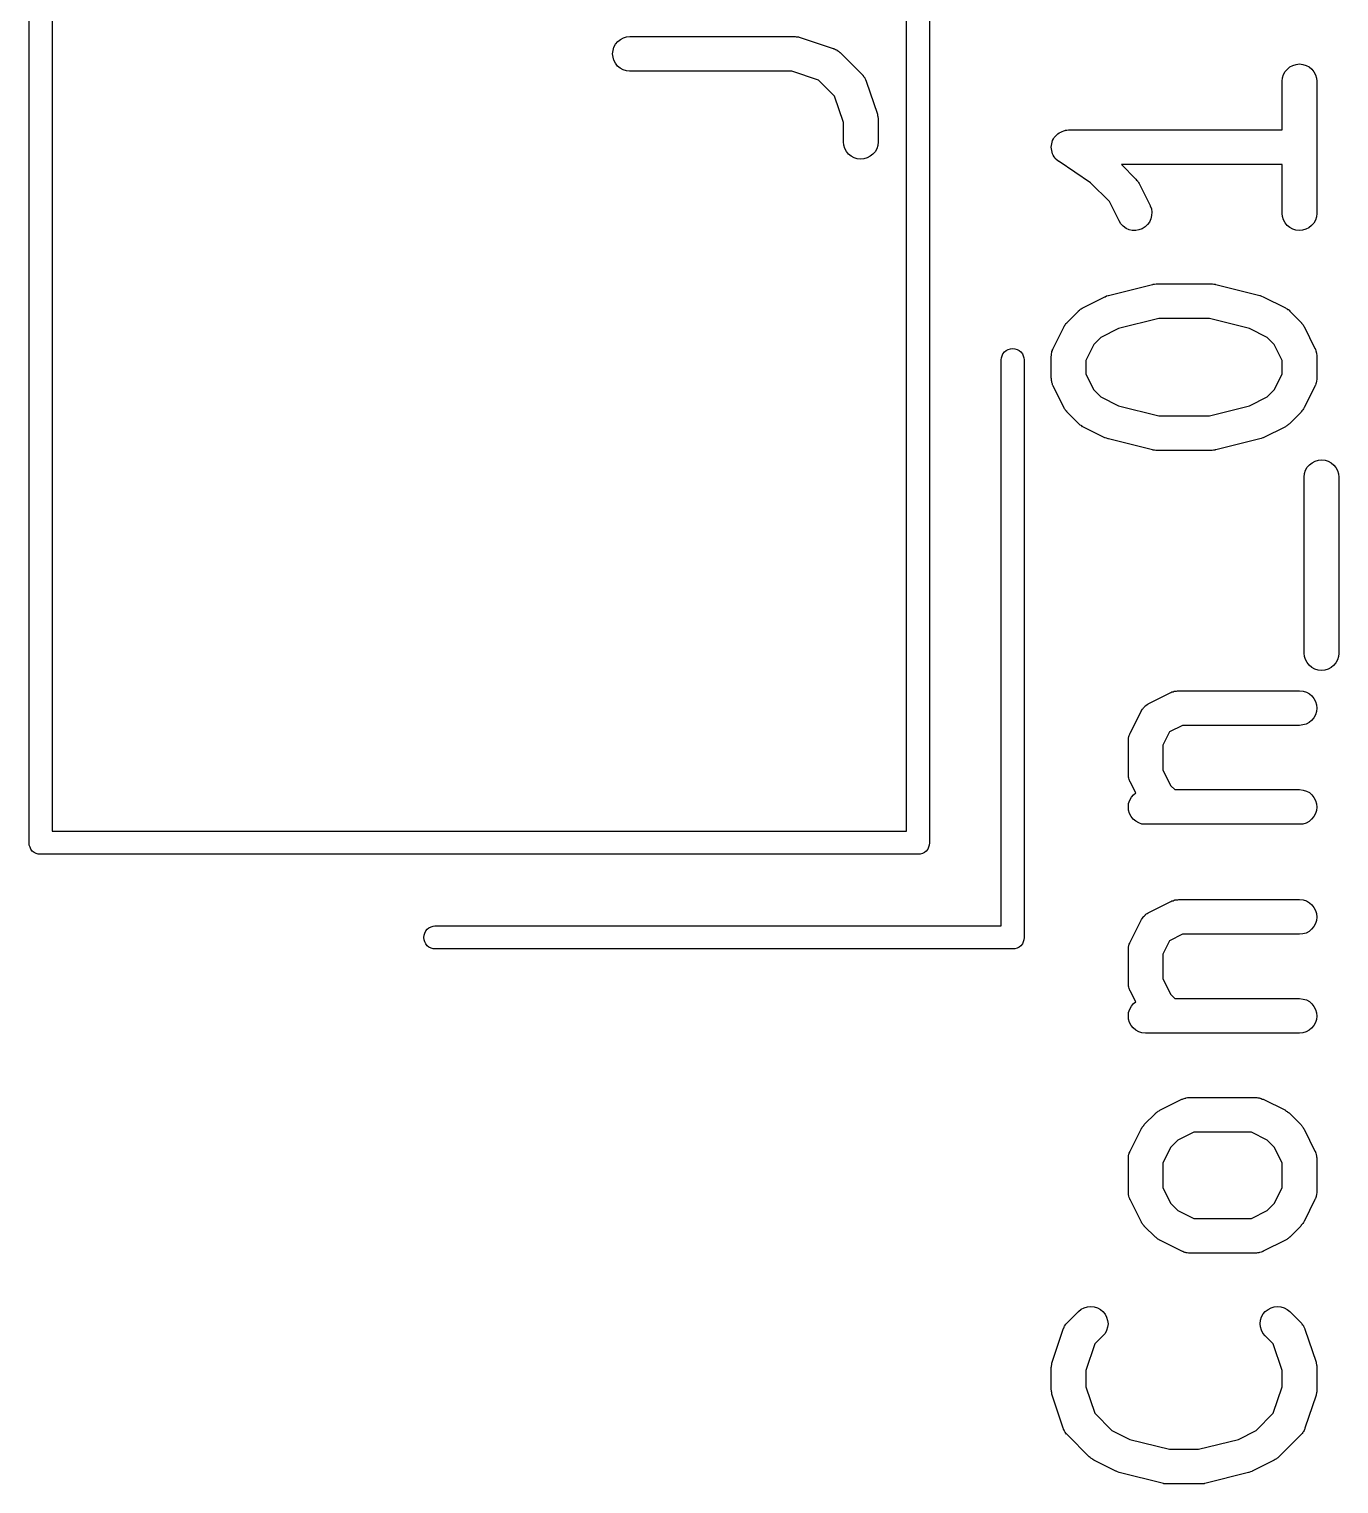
# Model space of a CAD drawing. Extents: x 118.6 to 187.3, y -130.9 to -41.9.
# Drawn here: x 141.86 to 147.53, y -125.93 to -119.63 of the extents above; entities that cross this region are included whole.
import ezdxf

# ---------------------------------------------------------------- set-up
doc = ezdxf.new("R2010")
doc.units = 0
doc.layers.add('BLACK', color=7, linetype='CONTINUOUS')

msp = doc.modelspace()

# ---------------------------------------------------------------- linework, layer by layer
at = {"layer": 'BLACK', "linetype": 'CONTINUOUS'}
for p, q in [((141.86, -123.148), (141.86, -115.652)), ((145.76, -115.652), (145.76, -123.148)), ((141.96, -115.7), (141.96, -123.1)), ((145.66, -123.1), (145.66, -115.7)), ((144.387, -119.733), (144.389, -119.718)), ((144.389, -119.718), (144.393, -119.704)), ((144.393, -119.704), (144.4, -119.691)), ((144.4, -119.691), (144.41, -119.68)), ((144.41, -119.68), (144.421, -119.671)), ((144.421, -119.671), (144.434, -119.664)), ((144.434, -119.664), (144.448, -119.66)), ((144.448, -119.66), (144.462, -119.658)), ((144.462, -119.658), (145.177, -119.658)), ((145.177, -119.658), (145.178, -119.658)), ((145.178, -119.658), (145.182, -119.659)), ((145.182, -119.659), (145.186, -119.659)), ((145.186, -119.659), (145.189, -119.66)), ((145.189, -119.66), (145.192, -119.66)), ((145.192, -119.66), (145.196, -119.661)), ((145.196, -119.661), (145.2, -119.662)), ((145.2, -119.662), (145.343, -119.71)), ((145.343, -119.71), (145.344, -119.71)), ((145.344, -119.71), (145.346, -119.711)), ((145.346, -119.711), (145.348, -119.712)), ((145.348, -119.712), (145.353, -119.714)), ((145.353, -119.714), (145.358, -119.716)), ((145.358, -119.716), (145.359, -119.718)), ((145.359, -119.718), (145.361, -119.719)), ((145.361, -119.719), (145.365, -119.722)), ((144.389, -119.747), (144.387, -119.733)), ((144.393, -119.761), (144.389, -119.747)), ((144.4, -119.774), (144.393, -119.761)), ((144.409, -119.786), (144.4, -119.774)), ((145.365, -119.722), (145.369, -119.725)), ((145.369, -119.725), (145.371, -119.727)), ((145.371, -119.727), (145.373, -119.728)), ((145.373, -119.728), (145.468, -119.823)), ((147.334, -119.783), (147.348, -119.779)), ((147.348, -119.779), (147.363, -119.777)), ((147.363, -119.777), (147.377, -119.779)), ((147.377, -119.779), (147.391, -119.783)), ((144.42, -119.795), (144.409, -119.786)), ((144.433, -119.802), (144.42, -119.795)), ((144.447, -119.807), (144.433, -119.802)), ((144.461, -119.808), (144.447, -119.807)), ((144.462, -119.808), (144.461, -119.808)), ((145.164, -119.808), (144.462, -119.808)), ((145.279, -119.847), (145.164, -119.808)), ((145.468, -119.823), (145.469, -119.824)), ((145.469, -119.824), (145.47, -119.826)), ((145.47, -119.826), (145.472, -119.827)), ((145.472, -119.827), (145.474, -119.831)), ((145.474, -119.831), (145.478, -119.835)), ((145.478, -119.835), (145.479, -119.837)), ((145.479, -119.837), (145.48, -119.839)), ((145.48, -119.839), (145.482, -119.844)), ((145.482, -119.844), (145.484, -119.848)), ((147.287, -119.851), (147.289, -119.837)), ((147.289, -119.837), (147.293, -119.823)), ((147.293, -119.823), (147.3, -119.81)), ((147.3, -119.81), (147.31, -119.799)), ((147.31, -119.799), (147.321, -119.79)), ((147.321, -119.79), (147.334, -119.783)), ((147.391, -119.783), (147.404, -119.79)), ((147.404, -119.79), (147.416, -119.8)), ((147.416, -119.8), (147.425, -119.811)), ((147.425, -119.811), (147.432, -119.824)), ((147.432, -119.824), (147.436, -119.838)), ((147.436, -119.838), (147.437, -119.852)), ((145.349, -119.917), (145.279, -119.847)), ((145.484, -119.848), (145.485, -119.85)), ((145.485, -119.85), (145.486, -119.852)), ((145.486, -119.852), (145.534, -119.995)), ((147.287, -119.852), (147.287, -119.851)), ((147.287, -120.063), (147.287, -119.852)), ((147.437, -119.852), (147.437, -120.424)), ((145.387, -120.031), (145.349, -119.917)), ((145.387, -120.114), (145.387, -120.031)), ((145.534, -119.995), (145.534, -119.996)), ((145.534, -119.996), (145.535, -120)), ((145.535, -120), (145.536, -120.004)), ((145.536, -120.004), (145.536, -120.008)), ((145.536, -120.008), (145.537, -120.011)), ((145.537, -120.011), (145.537, -120.015)), ((145.537, -120.015), (145.537, -120.019)), ((145.537, -120.019), (145.537, -120.114)), ((146.297, -120.102), (146.3, -120.096)), ((146.3, -120.096), (146.305, -120.09)), ((146.3, -120.096), (146.3, -120.096)), ((146.3, -120.096), (146.3, -120.096)), ((146.305, -120.09), (146.31, -120.085)), ((146.31, -120.085), (146.315, -120.08)), ((146.31, -120.085), (146.31, -120.085)), ((146.31, -120.085), (146.31, -120.085)), ((146.315, -120.08), (146.321, -120.076)), ((146.321, -120.076), (146.328, -120.072)), ((146.321, -120.076), (146.321, -120.076)), ((146.321, -120.076), (146.321, -120.076)), ((146.328, -120.072), (146.334, -120.069)), ((146.334, -120.069), (146.341, -120.067)), ((146.334, -120.069), (146.334, -120.069)), ((146.334, -120.069), (146.334, -120.069)), ((146.341, -120.067), (146.348, -120.065)), ((146.348, -120.065), (146.348, -120.064)), ((146.348, -120.064), (146.355, -120.064)), ((146.348, -120.065), (146.348, -120.065)), ((146.355, -120.064), (146.362, -120.063)), ((146.362, -120.063), (147.287, -120.063)), ((145.389, -120.129), (145.387, -120.114)), ((145.393, -120.143), (145.389, -120.129)), ((145.4, -120.156), (145.393, -120.143)), ((145.409, -120.167), (145.4, -120.156)), ((145.524, -120.157), (145.515, -120.168)), ((145.531, -120.144), (145.524, -120.157)), ((145.536, -120.13), (145.531, -120.144)), ((145.537, -120.115), (145.536, -120.13)), ((145.537, -120.114), (145.537, -120.115)), ((146.287, -120.137), (146.288, -120.13)), ((146.287, -120.138), (146.287, -120.137)), ((146.288, -120.145), (146.287, -120.138)), ((146.287, -120.138), (146.287, -120.138)), ((146.288, -120.13), (146.289, -120.123)), ((146.289, -120.152), (146.288, -120.145)), ((146.289, -120.123), (146.291, -120.116)), ((146.289, -120.123), (146.289, -120.123)), ((146.289, -120.123), (146.289, -120.123)), ((146.291, -120.159), (146.289, -120.152)), ((146.289, -120.152), (146.289, -120.152)), ((146.289, -120.152), (146.289, -120.152)), ((146.291, -120.116), (146.293, -120.109)), ((146.293, -120.166), (146.291, -120.159)), ((146.293, -120.109), (146.297, -120.102)), ((146.293, -120.109), (146.293, -120.109)), ((146.293, -120.109), (146.293, -120.109)), ((145.42, -120.176), (145.409, -120.167)), ((145.433, -120.183), (145.42, -120.176)), ((145.447, -120.188), (145.433, -120.183)), ((145.462, -120.189), (145.447, -120.188)), ((145.476, -120.188), (145.462, -120.189)), ((145.49, -120.184), (145.476, -120.188)), ((145.503, -120.177), (145.49, -120.184)), ((145.515, -120.168), (145.503, -120.177)), ((146.296, -120.172), (146.293, -120.166)), ((146.293, -120.166), (146.293, -120.166)), ((146.293, -120.166), (146.293, -120.166)), ((146.3, -120.179), (146.296, -120.172)), ((146.304, -120.185), (146.3, -120.179)), ((146.3, -120.179), (146.3, -120.179)), ((146.3, -120.179), (146.3, -120.179)), ((146.309, -120.19), (146.304, -120.185)), ((146.309, -120.191), (146.309, -120.19)), ((146.314, -120.195), (146.309, -120.191)), ((146.309, -120.191), (146.309, -120.191)), ((146.32, -120.2), (146.314, -120.195)), ((146.321, -120.2), (146.32, -120.2)), ((146.32, -120.2), (146.32, -120.2)), ((146.32, -120.2), (146.32, -120.2)), ((146.32, -120.2), (146.32, -120.2)), ((146.457, -120.292), (146.321, -120.2)), ((147.287, -120.213), (146.591, -120.213)), ((146.591, -120.213), (146.654, -120.276)), ((147.287, -120.424), (147.287, -120.213)), ((146.654, -120.276), (146.654, -120.276)), ((146.654, -120.276), (146.657, -120.28)), ((146.657, -120.28), (146.66, -120.283)), ((146.66, -120.283), (146.661, -120.285)), ((146.661, -120.285), (146.663, -120.288)), ((146.539, -120.373), (146.457, -120.292)), ((146.663, -120.288), (146.665, -120.291)), ((146.665, -120.291), (146.668, -120.295)), ((146.668, -120.295), (146.715, -120.39)), ((146.581, -120.457), (146.539, -120.373)), ((146.715, -120.39), (146.716, -120.391)), ((146.716, -120.391), (146.721, -120.405)), ((146.721, -120.405), (146.723, -120.419)), ((146.589, -120.47), (146.581, -120.457)), ((146.599, -120.48), (146.589, -120.47)), ((146.704, -120.473), (146.694, -120.483)), ((146.713, -120.462), (146.704, -120.473)), ((146.719, -120.448), (146.713, -120.462)), ((146.722, -120.434), (146.719, -120.448)), ((146.723, -120.419), (146.722, -120.434)), ((147.289, -120.438), (147.287, -120.424)), ((147.293, -120.452), (147.289, -120.438)), ((147.3, -120.465), (147.293, -120.452)), ((147.309, -120.477), (147.3, -120.465)), ((147.424, -120.466), (147.415, -120.477)), ((147.431, -120.453), (147.424, -120.466)), ((147.436, -120.439), (147.431, -120.453)), ((147.437, -120.425), (147.436, -120.439)), ((147.437, -120.424), (147.437, -120.425)), ((146.611, -120.489), (146.599, -120.48)), ((146.624, -120.495), (146.611, -120.489)), ((146.638, -120.498), (146.624, -120.495)), ((146.653, -120.499), (146.638, -120.498)), ((146.667, -120.496), (146.653, -120.499)), ((146.681, -120.491), (146.667, -120.496)), ((146.694, -120.483), (146.681, -120.491)), ((147.32, -120.486), (147.309, -120.477)), ((147.333, -120.493), (147.32, -120.486)), ((147.347, -120.497), (147.333, -120.493)), ((147.362, -120.499), (147.347, -120.497)), ((147.376, -120.497), (147.362, -120.499)), ((147.39, -120.493), (147.376, -120.497)), ((147.403, -120.487), (147.39, -120.493)), ((147.415, -120.477), (147.403, -120.487)), ((146.424, -120.833), (146.519, -120.785)), ((146.519, -120.785), (146.52, -120.785)), ((146.52, -120.785), (146.521, -120.785)), ((146.521, -120.785), (146.527, -120.782)), ((146.521, -120.785), (146.521, -120.785)), ((146.527, -120.782), (146.534, -120.78)), ((146.534, -120.78), (146.534, -120.78)), ((146.534, -120.78), (146.535, -120.78)), ((146.535, -120.78), (146.725, -120.732)), ((146.725, -120.732), (146.726, -120.732)), ((146.726, -120.732), (146.727, -120.732)), ((146.727, -120.732), (146.729, -120.731)), ((146.729, -120.731), (146.735, -120.731)), ((146.735, -120.731), (146.741, -120.73)), ((146.741, -120.73), (146.742, -120.73)), ((146.742, -120.73), (146.743, -120.73)), ((146.743, -120.73), (146.981, -120.73)), ((146.981, -120.73), (146.982, -120.73)), ((146.982, -120.73), (146.984, -120.73)), ((146.984, -120.73), (146.985, -120.73)), ((146.985, -120.73), (146.991, -120.731)), ((146.991, -120.731), (146.997, -120.731)), ((146.997, -120.731), (146.998, -120.732)), ((146.998, -120.732), (147, -120.732)), ((147, -120.732), (147.19, -120.78)), ((147.19, -120.78), (147.191, -120.78)), ((147.191, -120.78), (147.191, -120.78)), ((147.191, -120.78), (147.192, -120.78)), ((147.192, -120.78), (147.198, -120.783)), ((147.198, -120.783), (147.205, -120.785)), ((147.205, -120.785), (147.205, -120.785)), ((147.205, -120.785), (147.205, -120.785)), ((147.205, -120.785), (147.301, -120.833)), ((146.357, -120.895), (146.405, -120.847)), ((146.405, -120.846), (146.409, -120.844)), ((146.405, -120.847), (146.405, -120.846)), ((146.409, -120.844), (146.412, -120.841)), ((146.412, -120.841), (146.414, -120.839)), ((146.414, -120.839), (146.417, -120.837)), ((146.417, -120.837), (146.421, -120.835)), ((146.421, -120.835), (146.424, -120.833)), ((147.301, -120.833), (147.302, -120.833)), ((147.302, -120.833), (147.305, -120.836)), ((147.305, -120.836), (147.309, -120.838)), ((147.309, -120.838), (147.311, -120.84)), ((147.311, -120.84), (147.314, -120.841)), ((147.314, -120.841), (147.317, -120.844)), ((147.317, -120.844), (147.32, -120.847)), ((147.32, -120.847), (147.368, -120.895)), ((146.295, -121.009), (146.343, -120.914)), ((146.343, -120.913), (146.346, -120.91)), ((146.343, -120.914), (146.343, -120.913)), ((146.346, -120.91), (146.348, -120.906)), ((146.348, -120.906), (146.35, -120.903)), ((146.35, -120.903), (146.351, -120.901)), ((146.351, -120.901), (146.354, -120.898)), ((146.354, -120.898), (146.357, -120.895)), ((146.753, -120.88), (146.579, -120.923)), ((146.972, -120.88), (146.753, -120.88)), ((147.146, -120.923), (146.972, -120.88)), ((147.368, -120.895), (147.369, -120.895)), ((147.369, -120.895), (147.371, -120.899)), ((147.371, -120.899), (147.374, -120.902)), ((147.374, -120.902), (147.376, -120.904)), ((147.376, -120.904), (147.378, -120.907)), ((147.378, -120.907), (147.38, -120.911)), ((147.38, -120.911), (147.382, -120.914)), ((147.382, -120.914), (147.429, -121.009)), ((146.502, -120.962), (146.472, -120.992)), ((146.579, -120.923), (146.502, -120.962)), ((147.223, -120.962), (147.146, -120.923)), ((147.253, -120.992), (147.223, -120.962)), ((146.071, -121.05), (146.074, -121.041)), ((146.074, -121.041), (146.078, -121.032)), ((146.078, -121.032), (146.084, -121.024)), ((146.084, -121.024), (146.092, -121.018)), ((146.092, -121.018), (146.101, -121.014)), ((146.101, -121.014), (146.11, -121.011)), ((146.11, -121.011), (146.12, -121.01)), ((146.12, -121.01), (146.13, -121.011)), ((146.13, -121.011), (146.139, -121.014)), ((146.139, -121.014), (146.148, -121.018)), ((146.148, -121.018), (146.156, -121.024)), ((146.156, -121.024), (146.162, -121.032)), ((146.162, -121.032), (146.166, -121.041)), ((146.166, -121.041), (146.169, -121.05)), ((146.287, -121.042), (146.288, -121.04)), ((146.287, -121.043), (146.287, -121.042)), ((146.288, -121.032), (146.289, -121.027)), ((146.288, -121.037), (146.288, -121.032)), ((146.288, -121.04), (146.288, -121.037)), ((146.289, -121.027), (146.29, -121.025)), ((146.29, -121.023), (146.292, -121.018)), ((146.29, -121.025), (146.29, -121.023)), ((146.292, -121.018), (146.293, -121.013)), ((146.293, -121.013), (146.295, -121.011)), ((146.295, -121.011), (146.295, -121.009)), ((146.472, -120.992), (146.437, -121.061)), ((147.287, -121.061), (147.253, -120.992)), ((147.429, -121.009), (147.43, -121.01)), ((147.43, -121.01), (147.431, -121.012)), ((147.431, -121.012), (147.432, -121.014)), ((147.432, -121.014), (147.433, -121.019)), ((147.433, -121.019), (147.435, -121.024)), ((147.435, -121.024), (147.435, -121.026)), ((147.435, -121.026), (147.436, -121.028)), ((147.436, -121.028), (147.436, -121.033)), ((147.436, -121.033), (147.437, -121.038)), ((147.437, -121.038), (147.437, -121.041)), ((147.437, -121.041), (147.437, -121.043)), ((146.07, -121.058), (146.071, -121.05)), ((146.07, -123.51), (146.07, -121.058)), ((146.169, -121.05), (146.17, -121.058)), ((146.17, -121.058), (146.17, -123.558)), ((146.287, -121.138), (146.287, -121.043)), ((146.437, -121.061), (146.437, -121.12)), ((147.287, -121.12), (147.287, -121.061)), ((147.437, -121.043), (147.437, -121.138)), ((146.288, -121.14), (146.287, -121.138)), ((146.288, -121.142), (146.288, -121.14)), ((146.288, -121.148), (146.288, -121.142)), ((146.289, -121.153), (146.288, -121.148)), ((146.289, -121.155), (146.289, -121.153)), ((146.29, -121.157), (146.289, -121.155)), ((146.292, -121.162), (146.29, -121.157)), ((146.293, -121.167), (146.292, -121.162)), ((146.294, -121.169), (146.293, -121.167)), ((146.437, -121.12), (146.472, -121.189)), ((147.253, -121.189), (147.287, -121.12)), ((147.431, -121.168), (147.43, -121.17)), ((147.433, -121.163), (147.431, -121.168)), ((147.435, -121.158), (147.433, -121.163)), ((147.436, -121.154), (147.435, -121.156)), ((147.435, -121.156), (147.435, -121.158)), ((147.437, -121.144), (147.436, -121.149)), ((147.436, -121.149), (147.436, -121.154)), ((147.437, -121.138), (147.437, -121.139)), ((147.437, -121.139), (147.437, -121.141)), ((147.437, -121.141), (147.437, -121.144)), ((146.295, -121.171), (146.294, -121.169)), ((146.295, -121.172), (146.295, -121.171)), ((146.343, -121.267), (146.295, -121.172)), ((146.472, -121.189), (146.502, -121.219)), ((146.502, -121.219), (146.579, -121.258)), ((147.146, -121.258), (147.223, -121.219)), ((147.223, -121.219), (147.253, -121.189)), ((147.429, -121.172), (147.382, -121.267)), ((147.43, -121.17), (147.429, -121.172)), ((146.345, -121.27), (146.343, -121.267)), ((146.347, -121.274), (146.345, -121.27)), ((146.349, -121.277), (146.347, -121.274)), ((146.351, -121.279), (146.349, -121.277)), ((146.354, -121.282), (146.351, -121.279)), ((146.356, -121.286), (146.354, -121.282)), ((146.357, -121.286), (146.356, -121.286)), ((146.405, -121.334), (146.357, -121.286)), ((146.579, -121.258), (146.753, -121.301)), ((146.972, -121.301), (147.146, -121.258)), ((147.368, -121.286), (147.32, -121.334)), ((147.37, -121.283), (147.368, -121.286)), ((147.373, -121.28), (147.37, -121.283)), ((147.375, -121.277), (147.373, -121.28)), ((147.377, -121.275), (147.375, -121.277)), ((147.379, -121.271), (147.377, -121.275)), ((147.381, -121.268), (147.379, -121.271)), ((147.382, -121.267), (147.381, -121.268)), ((146.408, -121.337), (146.405, -121.334)), ((146.411, -121.34), (146.408, -121.337)), ((146.413, -121.341), (146.411, -121.34)), ((146.416, -121.343), (146.413, -121.341)), ((146.42, -121.345), (146.416, -121.343)), ((146.423, -121.348), (146.42, -121.345)), ((146.424, -121.348), (146.423, -121.348)), ((146.519, -121.396), (146.424, -121.348)), ((146.753, -121.301), (146.972, -121.301)), ((147.301, -121.348), (147.205, -121.396)), ((147.304, -121.346), (147.301, -121.348)), ((147.308, -121.344), (147.304, -121.346)), ((147.31, -121.342), (147.308, -121.344)), ((147.313, -121.34), (147.31, -121.342)), ((147.316, -121.337), (147.313, -121.34)), ((147.319, -121.335), (147.316, -121.337)), ((147.32, -121.334), (147.319, -121.335)), ((146.52, -121.396), (146.519, -121.396)), ((146.526, -121.398), (146.52, -121.396)), ((146.52, -121.396), (146.52, -121.396)), ((146.533, -121.401), (146.526, -121.398)), ((146.534, -121.401), (146.533, -121.401)), ((146.533, -121.401), (146.533, -121.401)), ((146.535, -121.401), (146.534, -121.401)), ((146.725, -121.449), (146.535, -121.401)), ((147.19, -121.401), (147, -121.449)), ((147.191, -121.401), (147.19, -121.401)), ((147.19, -121.401), (147.19, -121.401)), ((147.197, -121.399), (147.191, -121.401)), ((147.204, -121.396), (147.197, -121.399)), ((147.205, -121.396), (147.204, -121.396)), ((147.204, -121.396), (147.204, -121.396)), ((147.205, -121.396), (147.205, -121.396)), ((146.726, -121.449), (146.725, -121.449)), ((146.728, -121.45), (146.726, -121.449)), ((146.734, -121.45), (146.728, -121.45)), ((146.74, -121.451), (146.734, -121.45)), ((146.741, -121.451), (146.74, -121.451)), ((146.742, -121.451), (146.741, -121.451)), ((146.743, -121.451), (146.742, -121.451)), ((146.981, -121.451), (146.743, -121.451)), ((146.983, -121.451), (146.981, -121.451)), ((146.984, -121.451), (146.983, -121.451)), ((146.99, -121.45), (146.984, -121.451)), ((146.996, -121.45), (146.99, -121.45)), ((146.997, -121.449), (146.996, -121.45)), ((146.999, -121.449), (146.997, -121.449)), ((147, -121.449), (146.999, -121.449)), ((147.384, -121.551), (147.389, -121.537)), ((147.389, -121.537), (147.396, -121.524)), ((147.396, -121.524), (147.405, -121.513)), ((147.405, -121.513), (147.417, -121.504)), ((147.417, -121.504), (147.43, -121.497)), ((147.43, -121.497), (147.444, -121.493)), ((147.444, -121.493), (147.458, -121.492)), ((147.458, -121.492), (147.473, -121.493)), ((147.473, -121.493), (147.487, -121.498)), ((147.487, -121.498), (147.5, -121.504)), ((147.5, -121.504), (147.511, -121.514)), ((147.511, -121.514), (147.52, -121.525)), ((147.52, -121.525), (147.527, -121.538)), ((147.527, -121.538), (147.531, -121.552)), ((147.383, -121.566), (147.384, -121.551)), ((147.383, -121.567), (147.383, -121.566)), ((147.383, -122.329), (147.383, -121.567)), ((147.531, -121.552), (147.533, -121.567)), ((147.533, -121.567), (147.533, -122.329)), ((147.384, -122.343), (147.383, -122.329)), ((147.388, -122.357), (147.384, -122.343)), ((147.395, -122.37), (147.388, -122.357)), ((147.527, -122.358), (147.52, -122.371)), ((147.531, -122.344), (147.527, -122.358)), ((147.533, -122.33), (147.531, -122.344)), ((147.533, -122.329), (147.533, -122.33)), ((147.404, -122.381), (147.395, -122.37)), ((147.416, -122.391), (147.404, -122.381)), ((147.429, -122.398), (147.416, -122.391)), ((147.443, -122.402), (147.429, -122.398)), ((147.457, -122.404), (147.443, -122.402)), ((147.472, -122.402), (147.457, -122.404)), ((147.486, -122.398), (147.472, -122.402)), ((147.499, -122.391), (147.486, -122.398)), ((147.51, -122.382), (147.499, -122.391)), ((147.52, -122.371), (147.51, -122.382)), ((146.697, -122.555), (146.702, -122.552)), ((146.702, -122.552), (146.707, -122.549)), ((146.707, -122.549), (146.708, -122.548)), ((146.708, -122.548), (146.71, -122.547)), ((146.71, -122.547), (146.805, -122.5)), ((146.805, -122.5), (146.806, -122.499)), ((146.806, -122.499), (146.808, -122.498)), ((146.808, -122.498), (146.81, -122.497)), ((146.81, -122.497), (146.815, -122.496)), ((146.815, -122.496), (146.82, -122.494)), ((146.82, -122.494), (146.822, -122.494)), ((146.822, -122.494), (146.824, -122.493)), ((146.824, -122.493), (146.829, -122.493)), ((146.829, -122.493), (146.834, -122.492)), ((146.834, -122.492), (146.836, -122.492)), ((146.836, -122.492), (146.839, -122.492)), ((146.839, -122.492), (147.362, -122.492)), ((147.362, -122.492), (147.363, -122.492)), ((147.363, -122.492), (147.378, -122.493)), ((147.378, -122.493), (147.392, -122.498)), ((147.392, -122.498), (147.405, -122.505)), ((147.405, -122.505), (147.416, -122.514)), ((147.416, -122.514), (147.425, -122.526)), ((147.425, -122.526), (147.432, -122.539)), ((147.432, -122.539), (147.436, -122.553)), ((147.436, -122.553), (147.437, -122.567)), ((146.629, -122.676), (146.676, -122.581)), ((146.676, -122.581), (146.677, -122.58)), ((146.677, -122.58), (146.678, -122.578)), ((146.678, -122.577), (146.682, -122.572)), ((146.678, -122.578), (146.678, -122.577)), ((146.682, -122.572), (146.685, -122.568)), ((146.685, -122.568), (146.686, -122.566)), ((146.686, -122.566), (146.687, -122.565)), ((146.687, -122.565), (146.691, -122.561)), ((146.691, -122.561), (146.695, -122.557)), ((146.695, -122.557), (146.696, -122.556)), ((146.696, -122.556), (146.697, -122.555)), ((147.425, -122.609), (147.415, -122.62)), ((147.432, -122.596), (147.425, -122.609)), ((147.436, -122.582), (147.432, -122.596)), ((147.437, -122.567), (147.436, -122.582)), ((146.625, -122.685), (146.627, -122.68)), ((146.627, -122.68), (146.628, -122.678)), ((146.628, -122.678), (146.629, -122.676)), ((146.799, -122.67), (146.771, -122.727)), ((146.856, -122.642), (146.799, -122.67)), ((147.362, -122.642), (146.856, -122.642)), ((147.377, -122.64), (147.362, -122.642)), ((147.391, -122.636), (147.377, -122.64)), ((147.404, -122.629), (147.391, -122.636)), ((147.415, -122.62), (147.404, -122.629)), ((146.621, -122.704), (146.622, -122.699)), ((146.621, -122.706), (146.621, -122.704)), ((146.621, -122.708), (146.621, -122.706)), ((146.621, -122.71), (146.621, -122.708)), ((146.621, -122.852), (146.621, -122.71)), ((146.622, -122.694), (146.623, -122.692)), ((146.622, -122.699), (146.622, -122.694)), ((146.623, -122.69), (146.625, -122.685)), ((146.623, -122.692), (146.623, -122.69)), ((146.771, -122.727), (146.771, -122.835)), ((146.621, -122.855), (146.621, -122.852)), ((146.621, -122.857), (146.621, -122.855)), ((146.622, -122.862), (146.621, -122.857)), ((146.622, -122.867), (146.622, -122.862)), ((146.623, -122.869), (146.622, -122.867)), ((146.623, -122.871), (146.623, -122.869)), ((146.771, -122.835), (146.805, -122.903)), ((146.625, -122.876), (146.623, -122.871)), ((146.626, -122.881), (146.625, -122.876)), ((146.627, -122.883), (146.626, -122.881)), ((146.628, -122.885), (146.627, -122.883)), ((146.629, -122.886), (146.628, -122.885)), ((146.653, -122.934), (146.629, -122.886)), ((146.805, -122.903), (146.822, -122.92)), ((146.822, -122.92), (147.362, -122.92)), ((147.362, -122.92), (147.363, -122.92)), ((147.363, -122.92), (147.378, -122.922)), ((147.378, -122.922), (147.392, -122.926)), ((147.392, -122.926), (147.405, -122.933)), ((146.621, -122.995), (146.622, -122.98)), ((146.622, -123.009), (146.621, -122.995)), ((146.622, -122.98), (146.627, -122.966)), ((146.627, -122.966), (146.634, -122.953)), ((146.634, -122.953), (146.643, -122.942)), ((146.643, -122.942), (146.653, -122.934)), ((147.405, -122.933), (147.416, -122.943)), ((147.416, -122.943), (147.425, -122.954)), ((147.425, -122.954), (147.432, -122.967)), ((147.432, -122.967), (147.436, -122.981)), ((147.436, -122.981), (147.437, -122.996)), ((146.626, -123.023), (146.622, -123.009)), ((146.633, -123.036), (146.626, -123.023)), ((146.642, -123.048), (146.633, -123.036)), ((146.653, -123.057), (146.642, -123.048)), ((146.666, -123.064), (146.653, -123.057)), ((147.404, -123.058), (147.391, -123.065)), ((147.415, -123.048), (147.404, -123.058)), ((147.425, -123.037), (147.415, -123.048)), ((147.432, -123.024), (147.425, -123.037)), ((147.436, -123.01), (147.432, -123.024)), ((147.437, -122.996), (147.436, -123.01)), ((141.96, -123.1), (145.66, -123.1)), ((146.68, -123.069), (146.666, -123.064)), ((146.695, -123.07), (146.68, -123.069)), ((146.696, -123.07), (146.695, -123.07)), ((147.362, -123.07), (146.696, -123.07)), ((147.377, -123.069), (147.362, -123.07)), ((147.391, -123.065), (147.377, -123.069)), ((141.86, -123.15), (141.86, -123.148)), ((141.861, -123.16), (141.86, -123.15)), ((141.864, -123.169), (141.861, -123.16)), ((141.868, -123.178), (141.864, -123.169)), ((141.874, -123.186), (141.868, -123.178)), ((145.752, -123.178), (145.746, -123.186)), ((145.756, -123.169), (145.752, -123.178)), ((145.759, -123.16), (145.756, -123.169)), ((145.76, -123.15), (145.759, -123.16)), ((145.76, -123.148), (145.76, -123.15)), ((141.882, -123.192), (141.874, -123.186)), ((141.891, -123.196), (141.882, -123.192)), ((141.9, -123.199), (141.891, -123.196)), ((141.908, -123.2), (141.9, -123.199)), ((141.91, -123.2), (141.908, -123.2)), ((141.912, -123.2), (141.91, -123.2)), ((145.708, -123.2), (141.912, -123.2)), ((145.71, -123.2), (145.708, -123.2)), ((145.712, -123.2), (145.71, -123.2)), ((145.72, -123.199), (145.712, -123.2)), ((145.729, -123.196), (145.72, -123.199)), ((145.738, -123.192), (145.729, -123.196)), ((145.746, -123.186), (145.738, -123.192)), ((146.71, -123.452), (146.805, -123.404)), ((146.805, -123.404), (146.806, -123.404)), ((146.806, -123.404), (146.808, -123.403)), ((146.808, -123.403), (146.81, -123.402)), ((146.81, -123.402), (146.815, -123.401)), ((146.815, -123.401), (146.82, -123.399)), ((146.82, -123.399), (146.822, -123.398)), ((146.822, -123.398), (146.824, -123.398)), ((146.824, -123.398), (146.829, -123.397)), ((146.829, -123.397), (146.834, -123.397)), ((146.834, -123.397), (146.836, -123.397)), ((146.836, -123.397), (146.839, -123.396)), ((146.839, -123.396), (147.362, -123.396)), ((147.362, -123.396), (147.363, -123.396)), ((147.363, -123.396), (147.378, -123.398)), ((147.378, -123.398), (147.392, -123.402)), ((147.392, -123.402), (147.405, -123.41)), ((147.405, -123.41), (147.416, -123.419)), ((147.416, -123.419), (147.425, -123.43)), ((147.425, -123.43), (147.432, -123.443)), ((146.629, -123.581), (146.676, -123.486)), ((146.676, -123.486), (146.677, -123.485)), ((146.677, -123.485), (146.678, -123.483)), ((146.678, -123.482), (146.682, -123.477)), ((146.678, -123.483), (146.678, -123.482)), ((146.682, -123.477), (146.685, -123.472)), ((146.685, -123.472), (146.686, -123.471)), ((146.686, -123.471), (146.687, -123.47)), ((146.687, -123.47), (146.691, -123.466)), ((146.691, -123.466), (146.695, -123.462)), ((146.695, -123.462), (146.696, -123.461)), ((146.696, -123.461), (146.697, -123.46)), ((146.697, -123.46), (146.702, -123.457)), ((146.702, -123.457), (146.707, -123.453)), ((146.707, -123.453), (146.708, -123.453)), ((146.708, -123.453), (146.71, -123.452)), ((147.432, -123.443), (147.436, -123.457)), ((147.436, -123.487), (147.432, -123.5)), ((147.436, -123.457), (147.437, -123.472)), ((147.437, -123.472), (147.436, -123.487)), ((143.57, -123.56), (143.571, -123.55)), ((143.571, -123.57), (143.57, -123.56)), ((143.571, -123.55), (143.574, -123.541)), ((143.574, -123.541), (143.578, -123.532)), ((143.578, -123.532), (143.584, -123.524)), ((143.584, -123.524), (143.592, -123.518)), ((143.592, -123.518), (143.601, -123.514)), ((143.601, -123.514), (143.61, -123.511)), ((143.61, -123.511), (143.618, -123.51)), ((143.618, -123.51), (146.07, -123.51)), ((146.17, -123.56), (146.169, -123.57)), ((146.17, -123.558), (146.17, -123.56)), ((146.856, -123.546), (146.799, -123.575)), ((147.362, -123.546), (146.856, -123.546)), ((147.377, -123.545), (147.362, -123.546)), ((147.391, -123.541), (147.377, -123.545)), ((147.404, -123.534), (147.391, -123.541)), ((147.415, -123.525), (147.404, -123.534)), ((147.425, -123.513), (147.415, -123.525)), ((147.432, -123.5), (147.425, -123.513)), ((143.574, -123.579), (143.571, -123.57)), ((143.578, -123.588), (143.574, -123.579)), ((143.584, -123.596), (143.578, -123.588)), ((143.592, -123.602), (143.584, -123.596)), ((143.601, -123.606), (143.592, -123.602)), ((143.61, -123.609), (143.601, -123.606)), ((143.618, -123.61), (143.61, -123.609)), ((146.118, -123.61), (143.618, -123.61)), ((146.12, -123.61), (146.118, -123.61)), ((146.122, -123.61), (146.12, -123.61)), ((146.13, -123.609), (146.122, -123.61)), ((146.139, -123.606), (146.13, -123.609)), ((146.148, -123.602), (146.139, -123.606)), ((146.156, -123.596), (146.148, -123.602)), ((146.162, -123.588), (146.156, -123.596)), ((146.166, -123.579), (146.162, -123.588)), ((146.169, -123.57), (146.166, -123.579)), ((146.621, -123.609), (146.622, -123.604)), ((146.621, -123.611), (146.621, -123.609)), ((146.621, -123.613), (146.621, -123.611)), ((146.621, -123.614), (146.621, -123.613)), ((146.621, -123.757), (146.621, -123.614)), ((146.622, -123.599), (146.623, -123.597)), ((146.622, -123.604), (146.622, -123.599)), ((146.623, -123.594), (146.625, -123.59)), ((146.623, -123.597), (146.623, -123.594)), ((146.625, -123.59), (146.627, -123.585)), ((146.627, -123.585), (146.628, -123.583)), ((146.628, -123.583), (146.629, -123.581)), ((146.799, -123.575), (146.771, -123.632)), ((146.771, -123.632), (146.771, -123.739)), ((146.771, -123.739), (146.805, -123.808)), ((146.621, -123.759), (146.621, -123.757)), ((146.621, -123.762), (146.621, -123.759)), ((146.622, -123.767), (146.621, -123.762)), ((146.622, -123.772), (146.622, -123.767)), ((146.623, -123.774), (146.622, -123.772)), ((146.623, -123.776), (146.623, -123.774)), ((146.625, -123.781), (146.623, -123.776)), ((146.626, -123.786), (146.625, -123.781)), ((146.627, -123.788), (146.626, -123.786)), ((146.628, -123.79), (146.627, -123.788)), ((146.629, -123.791), (146.628, -123.79)), ((146.653, -123.839), (146.629, -123.791)), ((146.805, -123.808), (146.822, -123.825)), ((146.622, -123.885), (146.627, -123.871)), ((146.627, -123.871), (146.634, -123.858)), ((146.634, -123.858), (146.643, -123.847)), ((146.643, -123.847), (146.653, -123.839)), ((146.822, -123.825), (147.362, -123.825)), ((147.362, -123.825), (147.363, -123.825)), ((147.363, -123.825), (147.378, -123.827)), ((147.378, -123.827), (147.392, -123.831)), ((147.392, -123.831), (147.405, -123.838)), ((147.405, -123.838), (147.416, -123.848)), ((147.416, -123.848), (147.425, -123.859)), ((147.425, -123.859), (147.432, -123.872)), ((147.432, -123.872), (147.436, -123.886)), ((146.621, -123.899), (146.622, -123.885)), ((146.622, -123.914), (146.621, -123.899)), ((146.626, -123.928), (146.622, -123.914)), ((146.633, -123.941), (146.626, -123.928)), ((147.432, -123.929), (147.425, -123.942)), ((147.436, -123.915), (147.432, -123.929)), ((147.436, -123.886), (147.437, -123.901)), ((147.437, -123.901), (147.436, -123.915)), ((146.642, -123.952), (146.633, -123.941)), ((146.653, -123.962), (146.642, -123.952)), ((146.666, -123.969), (146.653, -123.962)), ((146.68, -123.973), (146.666, -123.969)), ((146.695, -123.975), (146.68, -123.973)), ((146.696, -123.975), (146.695, -123.975)), ((147.362, -123.975), (146.696, -123.975)), ((147.377, -123.974), (147.362, -123.975)), ((147.391, -123.969), (147.377, -123.974)), ((147.404, -123.962), (147.391, -123.969)), ((147.415, -123.953), (147.404, -123.962)), ((147.425, -123.942), (147.415, -123.953)), ((146.87, -124.256), (146.872, -124.255)), ((146.872, -124.255), (146.877, -124.254)), ((146.877, -124.254), (146.882, -124.254)), ((146.882, -124.254), (146.884, -124.254)), ((146.884, -124.254), (146.886, -124.254)), ((146.886, -124.254), (147.172, -124.254)), ((147.172, -124.254), (147.173, -124.254)), ((147.173, -124.254), (147.175, -124.254)), ((147.175, -124.254), (147.177, -124.254)), ((147.177, -124.254), (147.182, -124.255)), ((147.182, -124.255), (147.187, -124.255)), ((147.187, -124.255), (147.19, -124.256)), ((146.742, -124.32), (146.745, -124.317)), ((146.745, -124.317), (146.748, -124.315)), ((146.748, -124.315), (146.75, -124.313)), ((146.75, -124.313), (146.754, -124.311)), ((146.754, -124.311), (146.757, -124.309)), ((146.757, -124.309), (146.853, -124.261)), ((146.853, -124.261), (146.854, -124.261)), ((146.854, -124.261), (146.856, -124.26)), ((146.856, -124.26), (146.858, -124.259)), ((146.858, -124.259), (146.863, -124.258)), ((146.863, -124.258), (146.867, -124.256)), ((146.867, -124.256), (146.87, -124.256)), ((147.19, -124.256), (147.192, -124.256)), ((147.192, -124.256), (147.197, -124.258)), ((147.197, -124.258), (147.201, -124.26)), ((147.201, -124.26), (147.203, -124.261)), ((147.203, -124.261), (147.205, -124.261)), ((147.205, -124.261), (147.301, -124.309)), ((147.301, -124.309), (147.302, -124.31)), ((147.302, -124.31), (147.305, -124.312)), ((147.305, -124.312), (147.309, -124.314)), ((147.309, -124.314), (147.311, -124.316)), ((147.311, -124.316), (147.314, -124.318)), ((147.314, -124.318), (147.317, -124.32)), ((146.681, -124.382), (146.683, -124.38)), ((146.683, -124.38), (146.685, -124.377)), ((146.685, -124.377), (146.688, -124.374)), ((146.688, -124.374), (146.69, -124.371)), ((146.69, -124.371), (146.738, -124.323)), ((146.738, -124.323), (146.739, -124.322)), ((146.739, -124.322), (146.742, -124.32)), ((147.317, -124.32), (147.32, -124.323)), ((147.32, -124.323), (147.368, -124.371)), ((147.368, -124.371), (147.369, -124.372)), ((147.369, -124.372), (147.371, -124.375)), ((147.371, -124.375), (147.374, -124.378)), ((147.374, -124.378), (147.376, -124.381)), ((147.376, -124.381), (147.378, -124.383)), ((146.629, -124.486), (146.676, -124.39)), ((146.676, -124.39), (146.677, -124.389)), ((146.677, -124.389), (146.679, -124.386)), ((146.679, -124.386), (146.681, -124.382)), ((146.835, -124.438), (146.805, -124.468)), ((146.904, -124.404), (146.835, -124.438)), ((147.154, -124.404), (146.904, -124.404)), ((147.223, -124.438), (147.154, -124.404)), ((147.253, -124.468), (147.223, -124.438)), ((147.378, -124.383), (147.38, -124.387)), ((147.38, -124.387), (147.382, -124.39)), ((147.382, -124.39), (147.429, -124.486)), ((146.622, -124.503), (146.623, -124.501)), ((146.622, -124.509), (146.622, -124.503)), ((146.623, -124.499), (146.625, -124.494)), ((146.623, -124.501), (146.623, -124.499)), ((146.625, -124.494), (146.627, -124.49)), ((146.627, -124.49), (146.628, -124.488)), ((146.628, -124.488), (146.629, -124.486)), ((146.805, -124.468), (146.771, -124.537)), ((147.287, -124.537), (147.253, -124.468)), ((147.429, -124.486), (147.43, -124.486)), ((147.43, -124.486), (147.431, -124.489)), ((147.431, -124.489), (147.432, -124.49)), ((147.432, -124.49), (147.433, -124.495)), ((147.433, -124.495), (147.435, -124.5)), ((147.435, -124.5), (147.435, -124.502)), ((147.435, -124.502), (147.436, -124.504)), ((147.436, -124.504), (147.436, -124.51)), ((146.621, -124.514), (146.622, -124.509)), ((146.621, -124.516), (146.621, -124.514)), ((146.621, -124.518), (146.621, -124.516)), ((146.621, -124.519), (146.621, -124.518)), ((146.621, -124.662), (146.621, -124.519)), ((146.771, -124.537), (146.771, -124.644)), ((147.287, -124.644), (147.287, -124.537)), ((147.436, -124.51), (147.437, -124.515)), ((147.437, -124.515), (147.437, -124.517)), ((147.437, -124.517), (147.437, -124.519)), ((147.437, -124.519), (147.437, -124.662)), ((146.621, -124.664), (146.621, -124.662)), ((146.621, -124.666), (146.621, -124.664)), ((146.622, -124.671), (146.621, -124.666)), ((146.622, -124.676), (146.622, -124.671)), ((146.623, -124.679), (146.622, -124.676)), ((146.623, -124.681), (146.623, -124.679)), ((146.625, -124.686), (146.623, -124.681)), ((146.626, -124.69), (146.625, -124.686)), ((146.627, -124.692), (146.626, -124.69)), ((146.628, -124.695), (146.627, -124.692)), ((146.629, -124.695), (146.628, -124.695)), ((146.676, -124.791), (146.629, -124.695)), ((146.771, -124.644), (146.805, -124.713)), ((147.253, -124.713), (147.287, -124.644)), ((147.429, -124.695), (147.382, -124.791)), ((147.43, -124.693), (147.429, -124.695)), ((147.431, -124.691), (147.43, -124.693)), ((147.433, -124.687), (147.431, -124.691)), ((147.435, -124.682), (147.433, -124.687)), ((147.436, -124.677), (147.435, -124.68)), ((147.435, -124.68), (147.435, -124.682)), ((147.437, -124.667), (147.436, -124.672)), ((147.436, -124.672), (147.436, -124.677)), ((147.437, -124.662), (147.437, -124.663)), ((147.437, -124.663), (147.437, -124.665)), ((147.437, -124.665), (147.437, -124.667)), ((146.805, -124.713), (146.835, -124.743)), ((146.835, -124.743), (146.904, -124.777)), ((147.154, -124.777), (147.223, -124.743)), ((147.223, -124.743), (147.253, -124.713)), ((146.678, -124.794), (146.676, -124.791)), ((146.68, -124.798), (146.678, -124.794)), ((146.682, -124.8), (146.68, -124.798)), ((146.684, -124.803), (146.682, -124.8)), ((146.687, -124.806), (146.684, -124.803)), ((146.69, -124.809), (146.687, -124.806)), ((146.69, -124.81), (146.69, -124.809)), ((146.738, -124.858), (146.69, -124.81)), ((146.904, -124.777), (147.154, -124.777)), ((147.368, -124.81), (147.32, -124.858)), ((147.37, -124.807), (147.368, -124.81)), ((147.373, -124.804), (147.37, -124.807)), ((147.375, -124.801), (147.373, -124.804)), ((147.377, -124.799), (147.375, -124.801)), ((147.379, -124.795), (147.377, -124.799)), ((147.381, -124.792), (147.379, -124.795)), ((147.382, -124.791), (147.381, -124.792)), ((146.741, -124.86), (146.738, -124.858)), ((146.744, -124.863), (146.741, -124.86)), ((146.747, -124.865), (146.744, -124.863)), ((146.749, -124.867), (146.747, -124.865)), ((146.753, -124.869), (146.749, -124.867)), ((146.756, -124.871), (146.753, -124.869)), ((146.757, -124.872), (146.756, -124.871)), ((146.853, -124.919), (146.757, -124.872)), ((147.301, -124.872), (147.205, -124.919)), ((147.304, -124.87), (147.301, -124.872)), ((147.308, -124.868), (147.304, -124.87)), ((147.31, -124.866), (147.308, -124.868)), ((147.313, -124.864), (147.31, -124.866)), ((147.316, -124.861), (147.313, -124.864)), ((147.319, -124.859), (147.316, -124.861)), ((147.32, -124.858), (147.319, -124.859)), ((146.855, -124.92), (146.853, -124.919)), ((146.857, -124.921), (146.855, -124.92)), ((146.862, -124.923), (146.857, -124.921)), ((146.866, -124.925), (146.862, -124.923)), ((146.868, -124.925), (146.866, -124.925)), ((146.871, -124.926), (146.868, -124.925)), ((146.876, -124.926), (146.871, -124.926)), ((146.881, -124.927), (146.876, -124.926)), ((146.883, -124.927), (146.881, -124.927)), ((146.885, -124.927), (146.883, -124.927)), ((146.886, -124.927), (146.885, -124.927)), ((147.172, -124.927), (146.886, -124.927)), ((147.174, -124.927), (147.172, -124.927)), ((147.176, -124.927), (147.174, -124.927)), ((147.181, -124.926), (147.176, -124.927)), ((147.186, -124.926), (147.181, -124.926)), ((147.189, -124.925), (147.186, -124.926)), ((147.191, -124.925), (147.189, -124.925)), ((147.196, -124.923), (147.191, -124.925)), ((147.2, -124.922), (147.196, -124.923)), ((147.202, -124.921), (147.2, -124.922)), ((147.205, -124.92), (147.202, -124.921)), ((147.205, -124.919), (147.205, -124.92)), ((146.357, -125.228), (146.405, -125.18)), ((146.405, -125.18), (146.417, -125.17)), ((146.405, -125.18), (146.405, -125.18)), ((146.417, -125.17), (146.43, -125.164)), ((146.43, -125.164), (146.444, -125.16)), ((146.444, -125.16), (146.458, -125.158)), ((146.458, -125.158), (146.473, -125.16)), ((146.473, -125.16), (146.487, -125.164)), ((146.487, -125.164), (146.5, -125.171)), ((146.5, -125.171), (146.511, -125.181)), ((146.511, -125.181), (146.52, -125.192)), ((146.52, -125.192), (146.527, -125.205)), ((147.198, -125.204), (147.205, -125.191)), ((147.205, -125.191), (147.214, -125.18)), ((147.214, -125.18), (147.226, -125.171)), ((147.226, -125.171), (147.239, -125.164)), ((147.239, -125.164), (147.253, -125.16)), ((147.253, -125.16), (147.267, -125.158)), ((147.267, -125.158), (147.282, -125.16)), ((147.282, -125.16), (147.296, -125.164)), ((147.296, -125.164), (147.309, -125.171)), ((147.309, -125.171), (147.32, -125.18)), ((147.32, -125.18), (147.368, -125.228)), ((146.291, -125.4), (146.339, -125.257)), ((146.339, -125.256), (146.34, -125.254)), ((146.339, -125.257), (146.339, -125.256)), ((146.34, -125.254), (146.341, -125.252)), ((146.341, -125.252), (146.343, -125.248)), ((146.343, -125.248), (146.345, -125.243)), ((146.345, -125.243), (146.347, -125.241)), ((146.347, -125.241), (146.348, -125.239)), ((146.348, -125.239), (146.351, -125.235)), ((146.351, -125.235), (146.354, -125.231)), ((146.354, -125.231), (146.356, -125.23)), ((146.356, -125.23), (146.357, -125.228)), ((146.527, -125.262), (146.52, -125.275)), ((146.527, -125.205), (146.531, -125.219)), ((146.531, -125.248), (146.527, -125.262)), ((146.531, -125.219), (146.533, -125.234)), ((146.533, -125.234), (146.531, -125.248)), ((147.192, -125.233), (147.194, -125.218)), ((147.193, -125.247), (147.192, -125.233)), ((147.198, -125.261), (147.193, -125.247)), ((147.194, -125.218), (147.198, -125.204)), ((147.204, -125.274), (147.198, -125.261)), ((147.368, -125.228), (147.369, -125.229)), ((147.369, -125.229), (147.37, -125.23)), ((147.37, -125.23), (147.372, -125.232)), ((147.372, -125.232), (147.374, -125.236)), ((147.374, -125.236), (147.378, -125.24)), ((147.378, -125.24), (147.379, -125.242)), ((147.379, -125.242), (147.38, -125.244)), ((147.38, -125.244), (147.382, -125.249)), ((147.382, -125.249), (147.384, -125.253)), ((147.384, -125.253), (147.385, -125.255)), ((147.385, -125.255), (147.386, -125.257)), ((147.386, -125.257), (147.434, -125.4)), ((146.476, -125.321), (146.437, -125.436)), ((146.511, -125.286), (146.476, -125.321)), ((146.52, -125.275), (146.511, -125.286)), ((147.213, -125.286), (147.204, -125.274)), ((147.214, -125.286), (147.213, -125.286)), ((147.249, -125.321), (147.214, -125.286)), ((147.287, -125.436), (147.249, -125.321)), ((146.287, -125.423), (146.288, -125.419)), ((146.287, -125.424), (146.287, -125.423)), ((146.287, -125.519), (146.287, -125.424)), ((146.288, -125.414), (146.289, -125.411)), ((146.288, -125.419), (146.288, -125.414)), ((146.289, -125.408), (146.29, -125.404)), ((146.289, -125.411), (146.289, -125.408)), ((146.29, -125.404), (146.291, -125.4)), ((146.437, -125.436), (146.437, -125.507)), ((147.287, -125.507), (147.287, -125.436)), ((147.434, -125.4), (147.434, -125.401)), ((147.434, -125.401), (147.435, -125.405)), ((147.435, -125.405), (147.436, -125.409)), ((147.436, -125.409), (147.436, -125.412)), ((147.436, -125.412), (147.437, -125.415)), ((147.437, -125.415), (147.437, -125.42)), ((147.437, -125.42), (147.437, -125.424)), ((147.437, -125.424), (147.437, -125.519)), ((146.437, -125.507), (146.476, -125.621)), ((147.249, -125.621), (147.287, -125.507)), ((146.288, -125.523), (146.287, -125.519)), ((146.288, -125.527), (146.288, -125.523)), ((146.289, -125.531), (146.288, -125.527)), ((146.289, -125.534), (146.289, -125.531)), ((146.29, -125.538), (146.289, -125.534)), ((146.291, -125.542), (146.29, -125.538)), ((146.291, -125.543), (146.291, -125.542)), ((146.339, -125.686), (146.291, -125.543)), ((147.434, -125.543), (147.386, -125.686)), ((147.436, -125.535), (147.434, -125.539)), ((147.434, -125.539), (147.434, -125.543)), ((147.437, -125.528), (147.436, -125.532)), ((147.436, -125.532), (147.436, -125.535)), ((147.437, -125.519), (147.437, -125.52)), ((147.437, -125.52), (147.437, -125.524)), ((147.437, -125.524), (147.437, -125.528)), ((146.476, -125.621), (146.55, -125.696)), ((147.175, -125.696), (147.249, -125.621)), ((146.34, -125.688), (146.339, -125.686)), ((146.34, -125.69), (146.34, -125.688)), ((146.343, -125.694), (146.34, -125.69)), ((146.345, -125.699), (146.343, -125.694)), ((146.346, -125.701), (146.345, -125.699)), ((146.347, -125.703), (146.346, -125.701)), ((146.35, -125.707), (146.347, -125.703)), ((146.55, -125.696), (146.627, -125.734)), ((147.098, -125.734), (147.175, -125.696)), ((147.377, -125.704), (147.374, -125.708)), ((147.378, -125.702), (147.377, -125.704)), ((147.379, -125.7), (147.378, -125.702)), ((147.382, -125.695), (147.379, -125.7)), ((147.384, -125.691), (147.382, -125.695)), ((147.385, -125.689), (147.384, -125.691)), ((147.386, -125.687), (147.385, -125.689)), ((147.386, -125.686), (147.386, -125.687)), ((146.353, -125.711), (146.35, -125.707)), ((146.355, -125.712), (146.353, -125.711)), ((146.356, -125.714), (146.355, -125.712)), ((146.357, -125.715), (146.356, -125.714)), ((146.452, -125.81), (146.357, -125.715)), ((146.627, -125.734), (146.8, -125.777)), ((146.925, -125.777), (147.098, -125.734)), ((147.368, -125.715), (147.273, -125.81)), ((147.369, -125.713), (147.368, -125.715)), ((147.371, -125.712), (147.369, -125.713)), ((147.374, -125.708), (147.371, -125.712)), ((146.455, -125.813), (146.452, -125.81)), ((146.458, -125.816), (146.455, -125.813)), ((146.461, -125.817), (146.458, -125.816)), ((146.464, -125.819), (146.461, -125.817)), ((146.467, -125.821), (146.464, -125.819)), ((146.471, -125.824), (146.467, -125.821)), ((146.472, -125.824), (146.471, -125.824)), ((146.567, -125.872), (146.472, -125.824)), ((146.8, -125.777), (146.925, -125.777)), ((147.253, -125.824), (147.158, -125.872)), ((147.257, -125.822), (147.253, -125.824)), ((147.26, -125.82), (147.257, -125.822)), ((147.263, -125.818), (147.26, -125.82)), ((147.265, -125.816), (147.263, -125.818)), ((147.269, -125.814), (147.265, -125.816)), ((147.272, -125.811), (147.269, -125.814)), ((147.273, -125.81), (147.272, -125.811)), ((146.568, -125.872), (146.567, -125.872)), ((146.567, -125.872), (146.567, -125.872)), ((146.574, -125.875), (146.568, -125.872)), ((146.581, -125.877), (146.574, -125.875)), ((146.582, -125.878), (146.581, -125.877)), ((146.581, -125.877), (146.581, -125.877)), ((146.581, -125.877), (146.581, -125.877)), ((146.773, -125.925), (146.582, -125.878)), ((147.142, -125.878), (146.952, -125.925)), ((147.143, -125.877), (147.142, -125.878)), ((147.15, -125.875), (147.143, -125.877)), ((147.143, -125.877), (147.143, -125.877)), ((147.156, -125.873), (147.15, -125.875)), ((147.157, -125.872), (147.156, -125.873)), ((147.158, -125.872), (147.157, -125.872)), ((147.157, -125.872), (147.157, -125.872)), ((146.774, -125.925), (146.773, -125.925)), ((146.775, -125.926), (146.774, -125.925)), ((146.781, -125.926), (146.775, -125.926)), ((146.787, -125.927), (146.781, -125.926)), ((146.789, -125.927), (146.787, -125.927)), ((146.79, -125.927), (146.789, -125.927)), ((146.791, -125.927), (146.79, -125.927)), ((146.934, -125.927), (146.791, -125.927)), ((146.935, -125.927), (146.934, -125.927)), ((146.936, -125.927), (146.935, -125.927)), ((146.942, -125.927), (146.936, -125.927)), ((146.948, -125.926), (146.942, -125.927)), ((146.95, -125.926), (146.948, -125.926)), ((146.951, -125.925), (146.95, -125.926)), ((146.952, -125.925), (146.951, -125.925))]:
    msp.add_line(p, q, dxfattribs=at)

doc.saveas('drawing.dxf')
